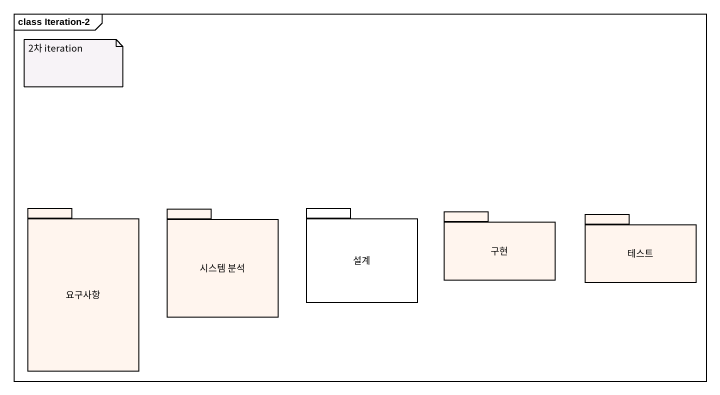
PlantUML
@startuml
mainframe class Iteration-2
package 요구사항 #FFF5EE {
}
package "시스템 분석" as 시스템_분석 #FFF5EE {
}
package 설계 {
}
package 구현 #FFF5EE {
}
package 테스트 #FFF5EE {
}
note as N1
  2차 iteration
end note
@enduml
